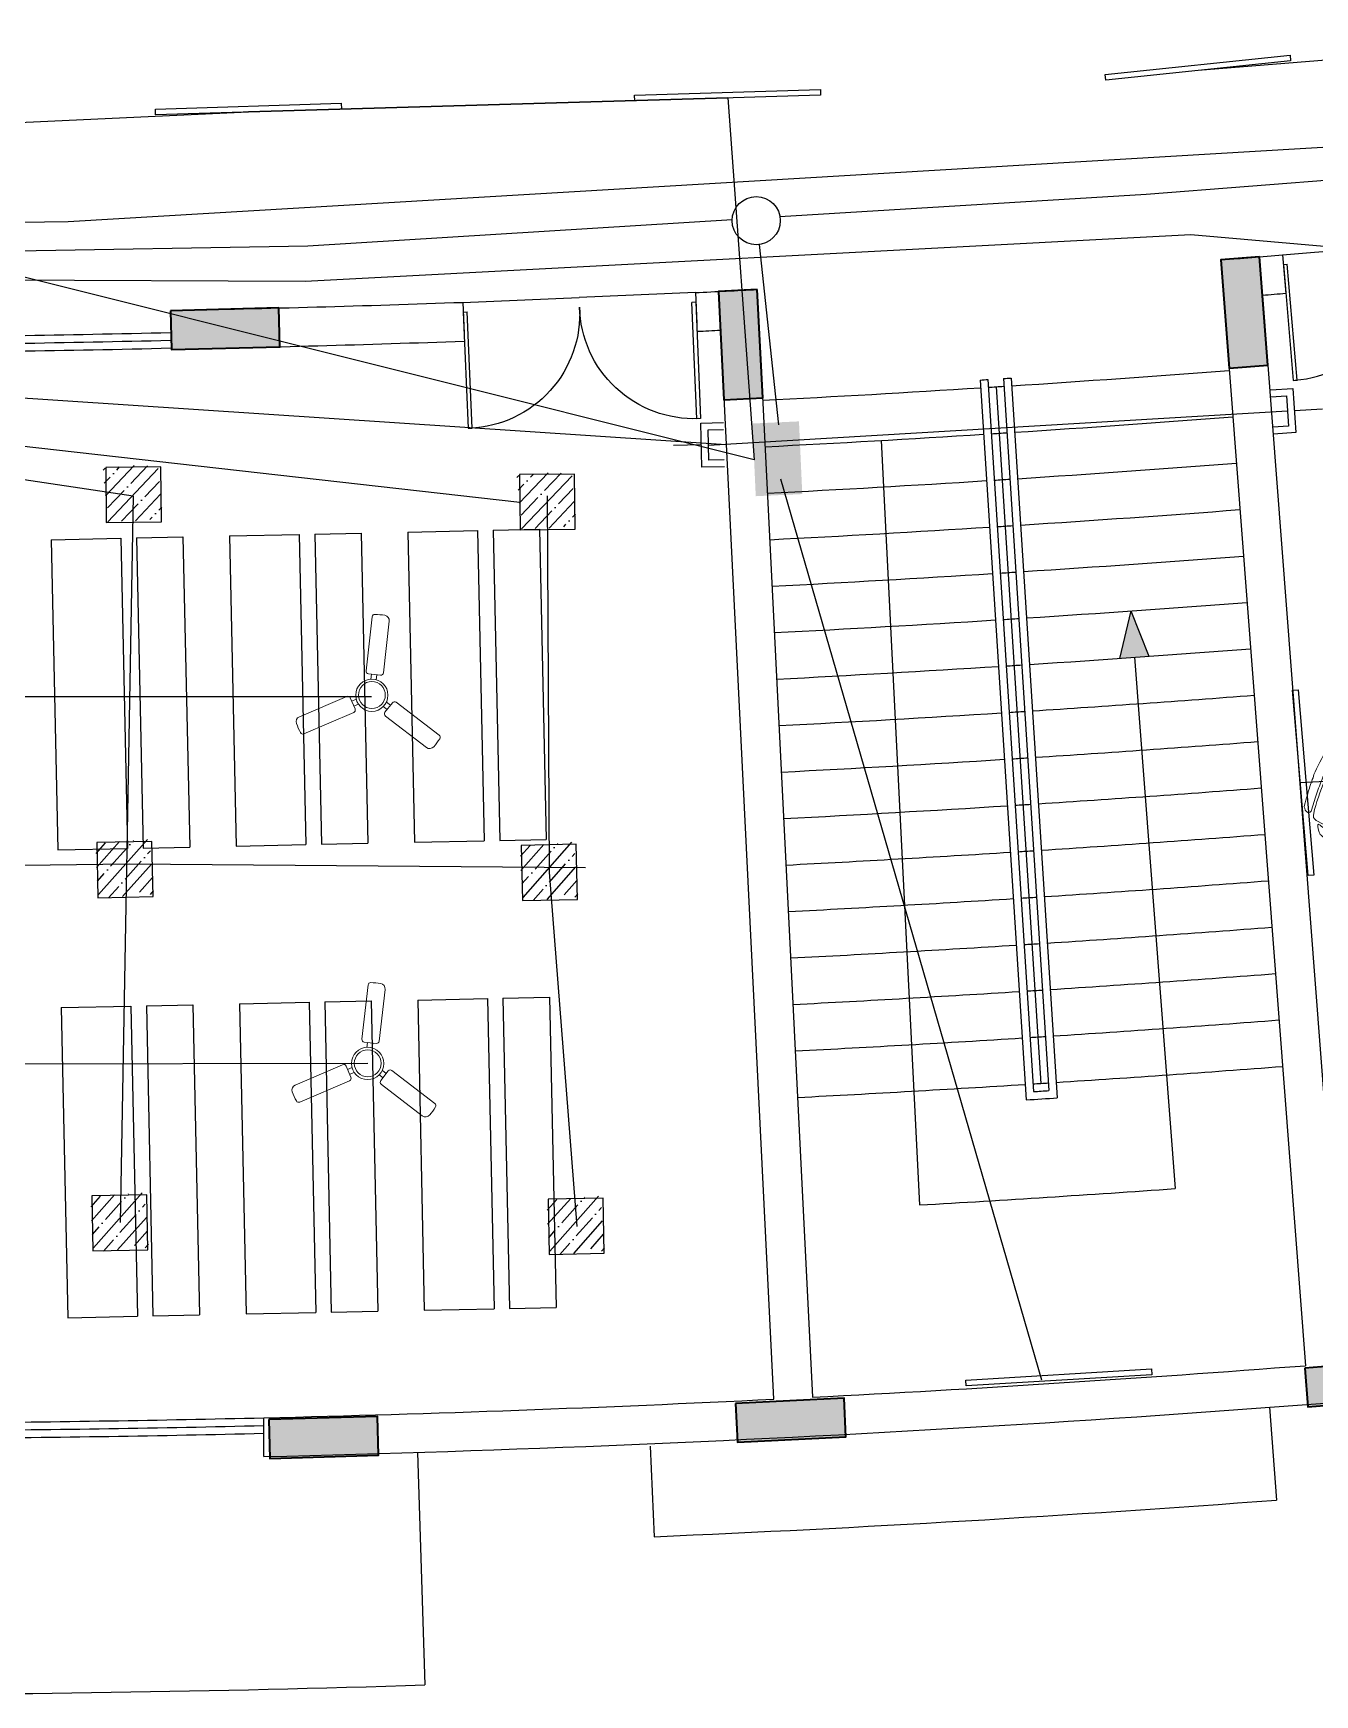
# Model space of a CAD drawing. Header units: inches. Extents: x -221585 to 401252, y -284294 to 332380.
# Drawn here: x 145244 to 146070, y 38414 to 39485 of the extents above; entities that cross this region are included whole.
import ezdxf

# ---------------------------------------------------------------- set-up
doc = ezdxf.new("R2010")
doc.units = ezdxf.units.IN
doc.header["$MEASUREMENT"] = 0
doc.layers.add('A_dimension_100', color=233, linetype='Continuous')
for name, color, linetype, lineweight in [('ceilingfan', 1, 'Continuous', 15), ('column fa 25', 3, 'Continuous', 35), ('FURN', 56, 'Continuous', 0)]:
    doc.layers.add(name, color=color, linetype=linetype, lineweight=lineweight)

# ---------------------------------------------------------------- blocks, each defined once
blk = doc.blocks.new('fgds')
at = {"color": 253, "ltscale": 8}
for p, q in [((-348.3634117695838, -122.8799275935853), (-346.3634117695838, -122.8799275935853)), ((-348.3634117695838, -122.8799275935853), (-348.3634117695838, -123.3299275935853)), ((-346.3634117695838, -122.8799275935852), (-346.3634117695838, -123.3299275935852)), ((-348.3634117695838, -123.3299275935853), (-346.3634117695838, -123.3299275935853)), ((-348.3634117695838, -123.4299275935853), (-346.3634117695838, -123.4299275935853)), ((-348.3634117695838, -123.4299275935853), (-348.3634117695836, -123.7299275935853)), ((-346.3634117695838, -123.4299275935853), (-346.3634117695836, -123.7299275935852)), ((-348.3634117695838, -123.7299275935853), (-346.3634117695838, -123.7299275935852))]:
    blk.add_line(p, q, dxfattribs=at)
blk = doc.blocks.new('rser')
at = {"color": 2}
for p in [(-0.9861936275117386, 6.929864617097208, 9945.751709231745), (-0.9861936275117386, 5.779864617097231, 9945.751709231745), (-0.9861936275117386, 4.629864617097254, 9945.751709231745), (-0.9861936275117386, 3.479864617097277, 9945.751709231745)]:
    blk.add_blockref('fgds', p, dxfattribs=at)
blk = doc.blocks.new('A$C16F118AB')
for points in [[(0.3699199023636197, 0.7683200215823547), (0.3699199023636197, 0.7683200215823547), (0.3739999023636642, 0.7703200215823359), (0.3739999023636642, 0.7744000215823519), (0.3719999023636546, 0.7784800215823398), (0.3638399023636225, 0.784560021582337), (0.3536799023636377, 0.7907200215823309), (0.3435199023636528, 0.79472002158235), (0.333359902363668, 0.7988000215823376), (0.3211199023636482, 0.800880021582344), (0.3068799023636757, 0.800880021582344), (0.28255990236363, 0.7968000215823566), (0.247999902363631, 0.7907200215823309), (0.2052799023636567, 0.7825600215823556), (0.1808799023636425, 0.7764800215823584), (0.1564799023636283, 0.7703200215823359), (0.1320799023636709, 0.7622400215823575), (0.1056799023636472, 0.7520800215823443), (0.08127990236363299, 0.7399200215823499), (0.0568799023636189, 0.7277600215823555), (0.0324799023636615, 0.7135200215823545), (0.0080799023636473, 0.6972800215823441), (-9.76363594e-08, 0.6911200215823499), (-9.76363594e-08, 0.6830400215823432), (0.0060799023636378, 0.6708000215823517), (0.0182399023636322, 0.6586400215823573), (0.0345599023636396, 0.6464000215823376), (0.0487199023636436, 0.6403200215823404), (0.0629599023636729, 0.6362400215823527), (0.0751999023636358, 0.6383200215823308), (0.0955199023636624, 0.6484800215823441), (0.1158399023636321, 0.6586400215823573), (0.1361599023636586, 0.6688000215823422), (0.1564799023636283, 0.6789600215823555), (0.1788799023636329, 0.6891200215823404), (0.1991999023636595, 0.6992800215823536), (0.2215199023636387, 0.7094400215823387), (0.2439199023636434, 0.7196000215823517), (0.2865599023636491, 0.7379200215823403), (0.3211199023636482, 0.7520800215823443), (0.3495999023636501, 0.7622400215823575), (0.3699199023636197, 0.7683200215823547)], [(0.565039902363651, 0.5468000215823566), (0.565039902363651, 0.5468000215823566), (0.5588799023636284, 0.5590400215823479), (0.5527999023636312, 0.5732800215823488), (0.5446399023636559, 0.5854400215823432), (0.5385599023636587, 0.5976800215823346), (0.5304799023636521, 0.6118400215823387), (0.5243199023636294, 0.6240800215823584), (0.5162399023636226, 0.6362400215823527), (0.5100799023636569, 0.6484800215823441), (0.5039999023636597, 0.6606400215823385), (0.4959199023636529, 0.6748800215823394), (0.4877599023636209, 0.6871200215823592), (0.4816799023636237, 0.6992800215823536), (0.4735199023636484, 0.711520021582345), (0.4653599023636731, 0.7236800215823394), (0.4572799023636664, 0.7358400215823337), (0.4491199023636341, 0.7480000215823566), (0.4389599023636495, 0.7581600215823415), (0.4287999023636644, 0.7642400215823387), (0.4166399023636699, 0.7683200215823547), (0.402399902363641, 0.7663200215823452), (0.3536799023636377, 0.7480000215823566), (0.3028799023636566, 0.7277600215823555), (0.2560799023636378, 0.7074400215823573), (0.2072799023636662, 0.6850400215823527), (0.1585599023636632, 0.6606400215823385), (0.1117599023636444, 0.6383200215823308), (0.065039902363651, 0.6139200215823452), (0.0203199023636671, 0.58752002158235), (0.012159902363635, 0.579360021582346), (0.0060799023636378, 0.5692000215823328), (0.0060799023636378, 0.5549600215823604), (0.0101599023636254, 0.5387200215823498), (0.0141599023636445, 0.5264800215823584), (0.0203199023636671, 0.5122400215823575), (0.0243199023636294, 0.4980000215823567), (0.030479902363652, 0.4838400215823527), (0.0365599023636492, 0.4716000215823329), (0.0426399023636464, 0.4573600215823605), (0.0487199023636436, 0.443120021582331), (0.0548799023636661, 0.4289600215823556), (0.0629599023636729, 0.4147200215823549), (0.0690399023636701, 0.4004800215823538), (0.0771999023636454, 0.3842400215823431), (0.0853599023636207, 0.3700000215823422), (0.0934399023636274, 0.3536800215823348), (0.09959990236365, 0.3394400215823339), (0.1076799023636568, 0.3232000215823518), (0.1158399023636321, 0.3089600215823509), (0.134159902363649, 0.2764800215823584), (0.1503999023636311, 0.246000021582347), (0.16663990236367, 0.2154400215823387), (0.182879902363652, 0.1870400215823338), (0.1991999023636595, 0.1605600215823415), (0.2154399023636415, 0.1361600215823557), (0.2316799023636236, 0.1138400215823481), (0.2459199023636529, 0.0914400215823435), (0.2560799023636378, 0.0812800215823586), (0.2683199023636575, 0.075200021582333), (0.2804799023636519, 0.0732000215823518), (0.2906399023636368, 0.075200021582333), (0.3394399023636652, 0.0996000215823472), (0.3861599023636586, 0.1240000215823329), (0.4328799023636523, 0.1504000215823567), (0.4795999023636456, 0.1768800215823489), (0.5243199023636294, 0.2032800215823443), (0.5670399023636608, 0.2317600215823461), (0.6097599023636349, 0.2622400215823575), (0.6523999023636406, 0.2907200215823309), (0.6625599023636255, 0.3008800215823442), (0.66663990236367, 0.3110400215823574), (0.66663990236367, 0.3232000215823518), (0.6625599023636255, 0.3374400215823528), (0.6544799023636756, 0.3618400215823385), (0.6443199023636339, 0.3862400215823527), (0.6340799023636237, 0.4106400215823385), (0.6219199023636293, 0.4370400215823338), (0.6097599023636349, 0.4635200215823545), (0.5955199023636624, 0.4919200215823595), (0.5812799023636332, 0.5184000215823517), (0.565039902363651, 0.5468000215823566)], [(0.6340799023636237, 0.5854400215823432), (0.6340799023636237, 0.5854400215823432), (0.6239199023636389, 0.6016800215823537), (0.613759902363654, 0.6200000215823424), (0.6015999023636596, 0.6403200215823404), (0.5873599023636304, 0.6606400215823385), (0.573119902363658, 0.6830400215823432), (0.5568799023636757, 0.7074400215823573), (0.5406399023636368, 0.7318400215823431), (0.5243199023636294, 0.7581600215823415), (0.5162399023636226, 0.7663200215823452), (0.5080799023636473, 0.7703200215823359), (0.4959199023636529, 0.7744000215823519), (0.4836799023636332, 0.7744000215823519), (0.4735199023636484, 0.7724000215823426), (0.4674399023636512, 0.7663200215823452), (0.4653599023636731, 0.7601600215823509), (0.4694399023636607, 0.7520800215823443), (0.4755199023636579, 0.7399200215823499), (0.4836799023636332, 0.7277600215823555), (0.4897599023636304, 0.7155200215823359), (0.4979199023636627, 0.7033600215823415), (0.5060799023636378, 0.6911200215823499), (0.512159902363635, 0.6789600215823555), (0.5203199023636671, 0.6668000215823326), (0.5263999023636643, 0.6545600215823413), (0.5344799023636712, 0.6424000215823469), (0.5406399023636368, 0.6301600215823556), (0.5487199023636437, 0.6180000215823327), (0.5547999023636409, 0.6057600215823415), (0.5629599023636729, 0.5936000215823471), (0.5690399023636701, 0.5813600215823556), (0.5751999023636359, 0.5692000215823328), (0.5812799023636332, 0.5569600215823414), (0.5873599023636304, 0.5448000215823471), (0.5955199023636624, 0.5325600215823556), (0.6015999023636596, 0.5204000215823328), (0.6076799023636568, 0.5082400215823384), (0.613759902363654, 0.4960000215823471), (0.6199199023636198, 0.4838400215823527), (0.6259999023636738, 0.4696000215823517), (0.632079902363671, 0.4573600215823605), (0.6381599023636682, 0.4452000215823376), (0.6422399023636558, 0.4329600215823464), (0.648319902363653, 0.4187200215823454), (0.6544799023636756, 0.406560021582351), (0.6605599023636728, 0.3923200215823499), (0.66663990236367, 0.3801600215823555), (0.6727199023636672, 0.3659200215823546), (0.6787999023636644, 0.3536800215823348), (0.6849599023636302, 0.3476000215823376), (0.6910399023636274, 0.3456000215823565), (0.6991999023636595, 0.3476000215823376), (0.7072799023636664, 0.3536800215823348), (0.7154399023636416, 0.3638400215823481), (0.7174399023636511, 0.3760800215823394), (0.7195199023636292, 0.3862400215823527), (0.7174399023636511, 0.3964000215823375), (0.7113599023636539, 0.4106400215823385), (0.7052799023636567, 0.4268800215823493), (0.6991999023636595, 0.44112002158235), (0.6930399023636369, 0.4532800215823444), (0.6869599023636397, 0.4675200215823452), (0.6828799023636521, 0.4797600215823369), (0.676799902363655, 0.4919200215823595), (0.6727199023636672, 0.5020800215823443), (0.6686399023636227, 0.5122400215823575), (0.6625599023636255, 0.5244800215823489), (0.6584799023636378, 0.5346400215823337), (0.6523999023636406, 0.5448000215823471), (0.648319902363653, 0.5549600215823604), (0.6422399023636558, 0.5651200215823451), (0.6381599023636682, 0.5752800215823299), (0.6340799023636237, 0.5854400215823432)], [(0.6381599023636682, 0.2622400215823575), (0.6300799023636614, 0.2561600215823319), (0.6219199023636293, 0.2480000215823566), (0.6117599023636445, 0.2398400215823528), (0.597519902363672, 0.2296800215823396), (0.5832799023636426, 0.2195200215823547), (0.5670399023636608, 0.2093600215823415), (0.5487199023636437, 0.197200021582347), (0.5283999023636738, 0.1849600215823557), (0.5080799023636473, 0.1728000215823329), (0.4877599023636209, 0.158560021582332), (0.4653599023636731, 0.1464000215823376), (0.4450399023636466, 0.1341600215823462), (0.4247199023636199, 0.1240000215823329), (0.4043999023636502, 0.1118400215823385), (0.3861599023636586, 0.1016800215823537), (0.3658399023636321, 0.0914400215823435), (0.3556799023636472, 0.0812800215823586), (0.3495999023636501, 0.0691200215823358), (0.3455199023636624, 0.0528800215823537), (0.3455199023636624, 0.0325600215823556), (0.3495999023636501, 0.0162400215823482), (0.3556799023636472, 0.0040800215823538), (0.3658399023636321, 2.15823377e-08), (0.3759999023636737, 0.0020000215823472), (0.402399902363641, 0.0142400215823386), (0.4267999023636551, 0.026400021582333), (0.4511999023636692, 0.0406400215823339), (0.4755199023636579, 0.0548800215823349), (0.4979199023636627, 0.0691200215823358), (0.5182399023636322, 0.0833600215823367), (0.5385599023636587, 0.0996000215823472), (0.5568799023636757, 0.1158400215823576), (0.573119902363658, 0.1321600215823366), (0.5893599023636398, 0.1484000215823471), (0.6015999023636596, 0.1605600215823415), (0.613759902363654, 0.1728000215823329), (0.6239199023636389, 0.1829600215823461), (0.6300799023636614, 0.1911200215823498), (0.6361599023636586, 0.197200021582347), (0.6381599023636682, 0.2032800215823443), (0.6422399023636558, 0.2134400215823575), (0.6443199023636339, 0.2256800215823489), (0.6463199023636435, 0.2378400215823433), (0.6463199023636435, 0.2480000215823566), (0.6463199023636435, 0.2561600215823319), (0.6443199023636339, 0.2622400215823575), (0.6402399023636463, 0.2642400215823386), (0.6381599023636682, 0.2622400215823575)]]:
    blk.add_lwpolyline(points)
blk = doc.blocks.new('vgfsdr')
at = {"layer": 'FURN'}
for p, q in [((-347.0939962961866, -114.2794805552713, 9945.751709231745), (-348.7213800610723, -114.4691556506014, 9945.751709231745)), ((-346.9973280489116, -114.9326658138863, 9945.751709231745), (-347.0713810454899, -114.2973022509262, 9945.751709231745)), ((-348.7381691366418, -114.4833547682329, 9945.751709231745), (-348.7392904803022, -114.4917007006791, 9945.751709231745)), ((-348.7392904803022, -114.4917007006791, 9945.751709231745), (-348.665237483723, -115.1270642636419, 9945.751709231745)), ((-348.7348204420734, -114.4768433133503, 9945.751709231745), (-348.7381691366418, -114.4833547682329, 9945.751709231745)), ((-348.7292536580758, -114.4720868739337, 9945.751709231745), (-348.7348204420734, -114.4768433133503, 9945.751709231745)), ((-348.7213800610723, -114.4691556506014, 9945.751709231745), (-348.7292536580758, -114.4720868739337, 9945.751709231745)), ((-346.9984493925717, -114.9410117463333, 9945.751709231745), (-346.9973280489115, -114.9326658138872, 9945.751709231745)), ((-347.0152384681413, -114.9552108639639, 9945.751709231745), (-348.6426222330267, -115.1448859592948, 9945.751709231745)), ((-347.0152384681411, -114.9552108639646, 9945.751709231745), (-347.007364871138, -114.9522796406325, 9945.751709231745)), ((-347.007364871138, -114.9522796406325, 9945.751709231745), (-347.0017980871403, -114.947523201215, 9945.751709231745)), ((-347.0017980871403, -114.947523201215, 9945.751709231745), (-346.9984493925717, -114.9410117463333, 9945.751709231745)), ((-348.6622267982927, -115.1349285991664, 9945.751709231745), (-348.665237483723, -115.1270642636419, 9945.751709231745)), ((-348.6574703588761, -115.1404953831631, 9945.751709231745), (-348.6622267982927, -115.1349285991664, 9945.751709231745)), ((-348.6509589039936, -115.1438440777323, 9945.751709231745), (-348.6574703588761, -115.1404953831631, 9945.751709231745)), ((-348.6426222330267, -115.1448859592948, 9945.751709231745), (-348.6509589039936, -115.1438440777323, 9945.751709231745))]:
    blk.add_line(p, q, dxfattribs=at)
blk = doc.blocks.new('556w45')
at = {"color": 2}
blk.add_blockref('vgfsdr', (-0.0166546523024636, 0.1428944096225848), dxfattribs=at)
at = {"color": 2, "rotation": 6.647952394738431}
for p in [(-13.29349056372381, 40.22950574876845), (-16.27331923477806, 39.88220027636254)]:
    blk.add_blockref('rser', p, dxfattribs=at)
at = {"layer": 'FURN', "rotation": 96.64795239473506}
blk.add_blockref('A$C16F118AB', (-347.407994025416, -114.2668158109273, 9945.751709231745), dxfattribs=at)
blk = doc.blocks.new('RYTRTRTRTRT')
at = {"color": 1}
for p, q in [((42.51784281896418, 61.1534602869689), (42.51784281896418, 61.75346028696891)), ((42.51784281896418, 61.75346028696891), (42.53784281896421, 61.75346028696891)), ((42.53784281896421, 61.75346028696891), (42.53784281896421, 61.1534602869689)), ((43.71784281896418, 61.75346028696891), (43.6978428189642, 61.75346028696891)), ((43.6978428189642, 61.75346028696891), (43.6978428189642, 61.1534602869689)), ((43.71784281896418, 61.1534602869689), (43.71784281896418, 61.75346028696891)), ((42.51784281896418, 61.1534602869689), (42.53784281896421, 61.1534602869689)), ((42.51784281896418, 61.10346028696891), (43.11784281896421, 61.10346028696891)), ((43.71784281896418, 61.10346028696891), (43.11784281896421, 61.10346028696891)), ((43.71784281896418, 61.1534602869689), (43.6978428189642, 61.1534602869689))]:
    blk.add_line(p, q, dxfattribs=at)
for centre, start, end in [((42.5278428189642, 61.16337695363558), 359.037068388323, 90.00000000000027), ((43.70784281896417, 61.16337695363558), 90, 180.9629316116769)]:
    blk.add_arc(centre, 0.5900833333333324, start, end, dxfattribs=at)
blk = doc.blocks.new('FEGREGRE')
at = {"color": 20, "ltscale": 10}
for p, q in [((354919.4813818896, 113739.9048024101, 0.4210862541116189), (354923.9414648952, 113680.0708015445, 0.4210862541116189)), ((354520.2337471524, 113714.9239494946, 0.4210862541116189), (354522.7056588932, 113656.4761790255, 0.4210862541116189)), ((354370.2374307559, 113710.8425910828, 0.8421725082232377), (354374.9363631861, 113560.9162090311, 0.8421725082232377))]:
    blk.add_line(p, q, dxfattribs=at)
for centre, radius, start, end in [((353970.3385509103, 126473.0788032789, 0.4210862541116189), 12828.5, 272.4677936930095, 274.2629976780939), ((353970.3776910584, 126424.560789124, 0.8421725082232377), 12870, 268.1974043212028, 271.801345388932)]:
    blk.add_arc(centre, radius, start, end, dxfattribs=at)
blk = doc.blocks.new('dd')
at = {"layer": 'column fa 25', "ltscale": 10}
h = blk.add_hatch(color=3, dxfattribs=at)
h.set_gradient(color1=(141, 141, 141), color2=(145, 145, 145), one_color=1, tint=0.5699999928474426, name='CYLINDER')
h.paths.add_polyline_path([(177327.7670854307, 119885.9636786617), (177352.7670854306, 119885.9636786617), (177352.7670854306, 119955.9636786617), (177327.7670854306, 119955.9636786617)])
at = {"layer": 'column fa 25', "color": 1, "ltscale": 10}
blk.add_lwpolyline([(177327.7670854307, 119885.9636786617), (177352.7670854307, 119885.9636786617), (177352.7670854307, 119955.9636786617), (177327.7670854307, 119955.9636786617)], close=True, dxfattribs=at)
blk = doc.blocks.new('Fan')
at = {"color": 6}
for p, q in [((-5.849026260251963, 15.66400337368628), (-5.849026260251963, 48.44635520340265)), ((5.200973739748036, 50.06313663481605), (5.200973739748036, 15.66400337368628)), ((3.500973739748037, 13.96400337368628), (-4.149026260251963, 13.96400337368628)), ((-1.87770297377526, 13.96400337368628), (-1.87770297377526, 10.81553400156918)), ((1.52229702622474, 13.96400337368628), (1.522297026224788, 10.82186680995101)), ((-45.2404408547329, -19.50379770972495), (-15.92297506288175, -1.901457628729635)), ((-13.59042098638705, -2.48385910557203), (-9.652577637169477, -9.042509100580359)), ((-12.57189563519764, -4.180257539202413), (-9.8780166864319, -2.562840340530685)), ((-10.82174303554538, -7.095213092539459), (-8.122434717673471, -5.47453607591113)), ((10.34429993121928, -7.337524472641705), (7.615734996249515, -5.779334631571107)), ((12.03036460478713, -4.385036383496096), (9.296300392959104, -2.823706094044032)), ((9.363071429136001, -9.05576548115557), (13.15671694466373, -2.412667280578107)), ((15.47599332602043, -1.77945557278925), (43.81474874170765, -17.96274673488785)), ((-10.23497911401192, -11.37506317707501), (-38.20033286315331, -28.16558902513616)), ((39.71391610298798, -28.34576269635517), (9.99628313692481, -11.37504186251227))]:
    blk.add_line(p, q, dxfattribs=at)
for centre, radius in [((-0.1589703073786836, 0.761382718568619), 10.2), ((-0.1807006427861353, 0.8705245543218709), 8.5)]:
    blk.add_circle(centre, radius, dxfattribs=at)
for centre, radius, start, end in [((-2.449026260251963, 48.44635520340265), 3.4, 92.73501415570652, 180), ((-0.17770297377526, 0.9005763105471019), 51, 85.72071533121701, 92.73501415570644), ((3.500973739748037, 50.06313663481605), 1.7, 0, 85.72071533121682), ((-4.149026260251963, 15.66400337368628), 1.7, 180, 270), ((3.500973739748037, 15.66400337368628), 1.7, 270, 0), ((-15.04789876305563, -3.358935405398158), 1.7, 30.98079720153926, 120.9807972015393), ((-11.11005541383805, -9.917585400406487), 1.7, 300.9807972015392, 30.98079720153926), ((10.83931547370878, -9.898797817939494), 1.7, 150.2707944250351, 240.2707944250351), ((14.63296098923651, -3.255699617362031), 1.7, 60.27079442503516, 150.2707944250351), ((-44.36536455490677, -20.96127548639348), 1.7, 120.9807972015392, 206.323910404058), ((42.12868406813975, -20.91523482403341), 3.4, 332.7215459220112, 60.27079442503499), ((-0.17770297377526, 0.9005763105471019), 51, 206.323910404057, 213.3255285482934), ((-39.95048546280557, -25.25063347179912), 3.4, 213.3255285482932, 300.9807972015392), ((40.55694843977195, -26.86951865178239), 1.7, 240.270794425035, 325.7165135963652), ((-0.17770297377526, 0.9005763105471019), 51, 325.7165135963653, 332.7215459220115)]:
    blk.add_arc(centre, radius, start, end, dxfattribs=at)

msp = doc.modelspace()

# ---------------------------------------------------------------- hatches: boundary and pattern name
at = {"ltscale": 10}
h = msp.add_hatch(dxfattribs=at)
h.set_pattern_fill('ANSI35', color=1, scale=50, angle=1.503721504913586)
h.set_pattern_definition([(46.5037215049136, (-6183.499480054084, -146969.1391396067), (-9.06773849802834, 8.603843241910837), []), (46.5037215049136, (-6174.66368919894, -146968.907191979), (-9.06773849802834, 8.603843241910837), [15.625, -3.125, 0, -3.125])])
h.paths.add_polyline_path([(145292.2559323652, 39168.87325111816), (145289.1157553628, 39204.23409511816), (145324.4765993627, 39207.37427212059), (145327.6167763652, 39172.01342812059)])
h = msp.add_hatch(dxfattribs=at)
h.set_pattern_fill('ANSI35', color=1, scale=50, angle=1.503721504913586)
h.set_pattern_definition([(46.5037215049136, (-5916.686425753618, -146973.8004333762), (-9.06773849802834, 8.603843241910837), []), (46.5037215049136, (-5907.850634898474, -146973.5684857486), (-9.06773849802834, 8.603843241910837), [15.625, -3.125, 0, -3.125])])
h.paths.add_polyline_path([(145559.0689866656, 39164.2119573486), (145555.9288096632, 39199.5728013486), (145591.2896536632, 39202.71297835103), (145594.4298306657, 39167.35213435103)])
at = {"ltscale": 8}
h = msp.add_hatch(color=2, dxfattribs=at)
h.dxf.hatch_style = 1
h.paths.add_polyline_path([(145951.9882271065, 39112.32952607912), (145963.5163691124, 39083.07017794042, -0.0003846060738418), (145944.6711188324, 39081.7441139009)])
at = {"ltscale": 10}
h = msp.add_hatch(dxfattribs=at)
h.set_pattern_fill('ANSI35', color=1, scale=49.99999999999999, angle=3.370162780769567)
h.set_pattern_definition([(48.37016278076957, (-62.13480062666895, -152042.9485993079), (-9.343153055242928, 8.303944302938497), []), (48.37016278076957, (-53.31125196238645, -152042.4289949327), (-9.343153055242928, 8.303944302938497), [15.62499999999997, -3.124999999999993, 0, -3.124999999999993])])
h.paths.add_polyline_path([(145286.4729949562, 38926.95712833056), (145283.7579066767, 38962.35314923168), (145319.1539275779, 38965.06823751116), (145321.8690158573, 38929.67221660998)])
h = msp.add_hatch(dxfattribs=at)
h.set_pattern_fill('ANSI35', color=1, scale=49.99999999999999, angle=3.462264056628588)
h.set_pattern_definition([(48.46226405662859, (518.7270233697218, -152278.2076930644), (-9.356489323898908, 8.288914737875263), []), (48.46226405662859, (527.5497253858011, -152277.6739057724), (-9.356489323898908, 8.288914737875263), [15.62499999999997, -3.124999999999993, 0, -3.124999999999993])])
h.paths.add_polyline_path([(145560.1686720287, 38925.09480512971), (145557.3966892219, 38960.4864158774), (145592.7882999696, 38963.25839868427), (145595.5602827765, 38927.86678793652)])
h = msp.add_hatch(dxfattribs=at)
h.set_pattern_fill('ANSI35', color=1, scale=49.99999999999999, angle=3.370162780769567)
h.set_pattern_definition([(48.37016278076957, (-65.42922606465254, -152270.7297850009), (-9.343153055242928, 8.303944302938497), []), (48.37016278076957, (-56.60567740037004, -152270.2101806258), (-9.343153055242928, 8.303944302938497), [15.62499999999997, -3.124999999999992, 0, -3.124999999999992])])
h.paths.add_polyline_path([(145283.1785695182, 38699.17594263753), (145280.4634812388, 38734.57196353866), (145315.8595021399, 38737.28705181813), (145318.5745904194, 38701.89103091695)])
h = msp.add_hatch(dxfattribs=at)
h.set_pattern_fill('ANSI35', color=1, scale=49.99999999999999, angle=3.370162780769567)
h.set_pattern_definition([(48.37016278076957, (228.7678070422498, -152272.904724378), (-9.343153055242928, 8.303944302938497), []), (48.37016278076957, (237.5913557065323, -152272.3851200028), (-9.343153055242928, 8.303944302938497), [15.62499999999997, -3.124999999999992, 0, -3.124999999999992])])
h.paths.add_polyline_path([(145577.3756026251, 38697.00100326046), (145574.6605143457, 38732.39702416158), (145610.0565352468, 38735.11211244106), (145612.7716235263, 38699.71609153988)])

# ---------------------------------------------------------------- linework, layer by layer
at = {"color": 6}
for p, q in [((146287.2326574778, 39484.75715946003, 6.45114529768305e-05), (145995.2909440003, 39460.64701830525, 0.4211507655645955)), ((145691.944069023, 39443.02078565115, 0.4211507655645955), (145382.944069023, 39434.02078565115, 0.4211507655645955)), ((145382.9440690232, 39434.02078565116, 0.4211507655645955), (145691.944069023, 39443.02078565115, 0.4211507655645955)), ((145095.7028350643, 39420.92632072492, 0.4211507655645955), (145382.9440690232, 39434.02078565116, 0.4211507655645955)), ((145725.9493620893, 39197.47310269691), (145894.3623092714, 38616.71269477441)), ((145308.6417149059, 39186.55788904498), (145300.2678163573, 38718.12269911123)), ((145575.5753682316, 39186.6239430909), (145576.8794067558, 38943.8624008859)), ((144890.8357580709, 39057.22178455388), (145462.2254538392, 39057.236569615)), ((146158.5034781288, 39007.04547819781), (146061.1407978365, 39001.42392123943)), ((145025.8960711549, 38945.21790501528), (145305.9155994419, 38949.38792565052)), ((145305.9155994419, 38949.38792565052), (145600.2113169248, 38946.81468977645)), ((145576.8794067558, 38943.8624008859), (145594.5635338402, 38715.54946323717)), ((144888.168614754, 38819.81559898091), (145459.8418776288, 38820.69205718371))]:
    msp.add_line(p, q, dxfattribs=at)
at = {"color": 5}
for p, q in [((145935.2832749287, 39458.09339515854, 0.4211507655645955), (146054.5375182594, 39470.51032288059, 0.4211507655645955)), ((146054.9180656656, 39466.85548216629, 0.4211507655645955), (145935.663822335, 39454.43855444421, 0.4211507655645955)), ((146054.5375182594, 39470.51032288059, 0.4211507655645955), (146054.9180656656, 39466.85548216629, 0.4211507655645955)), ((145935.663822335, 39454.43855444421, 0.4211507655645955), (145935.2832749287, 39458.09339515854, 0.4211507655645955)), ((145631.9087710239, 39444.81085066117, 0.4211507655645955), (145751.7485644482, 39448.57629332637, 0.4211507655645955)), ((145632.0241723109, 39441.13806431852, 0.4211507655645955), (145631.9087710239, 39444.81085066117, 0.4211507655645955)), ((145751.8639657351, 39444.90350698378, 0.4211507655645955), (145632.0241723109, 39441.13806431852, 0.4211507655645955)), ((145751.7485644482, 39448.57629332637, 0.4211507655645955), (145751.8639657351, 39444.90350698378, 0.4211507655645955)), ((145322.9087710239, 39435.81085066117, 0.4211507655645955), (145442.7485644482, 39439.57629332637, 0.4211507655645955)), ((145323.0241723109, 39432.13806431852, 0.4211507655645955), (145322.9087710239, 39435.81085066117, 0.4211507655645955)), ((145442.8639657351, 39435.90350698378, 0.4211507655645955), (145323.0241723109, 39432.13806431852, 0.4211507655645955)), ((145442.7485644482, 39439.57629332637, 0.4211507655645955), (145442.8639657351, 39435.90350698378, 0.4211507655645955)), ((146056.0240991498, 39061.15463407763), (146059.6852894787, 39061.46826180544)), ((146066.2574965231, 38941.69320840123), (146056.0240991498, 39061.15463407763)), ((146059.6852894787, 39061.46826180544), (146069.9186868521, 38942.00683612908)), ((146069.9186868521, 38942.00683612908), (146066.2574965231, 38941.69320840123)), ((145845.456634355, 38616.38960861997), (145965.1376619285, 38623.61500033217)), ((145845.6780743229, 38612.72168804879), (145845.456634355, 38616.38960861997)), ((145965.3591018963, 38619.94707976105), (145845.6780743229, 38612.72168804879)), ((145965.1376619285, 38623.61500033217), (145965.3591018963, 38619.94707976105))]:
    msp.add_line(p, q, dxfattribs=at)
at = {"color": 1}
for p, q in [((145691.944069023, 39443.02078565115, 0.4211507655645955), (145708.9633793506, 39209.72020118101)), ((145708.9633793506, 39209.72020118101), (144841.9160739853, 39426.52884646783, 0.4211507655645955)), ((144621.2178078968, 39288.27067968682), (145557.9179607395, 39182.4444139071)), ((144627.3370084632, 39287.57934623979), (145308.6417149059, 39186.55788904498))]:
    msp.add_line(p, q, dxfattribs=at)
at = {"color": 144}
for p, q in [((146135.6591295936, 39414.63413501339), (145266.6188515688, 39363.13805700591)), ((146367.6603101277, 39412.07154244432), (145961.7851682059, 39380.8901395975)), ((145961.7851682059, 39380.8901395975), (145725.6636165532, 39366.31689482722)), ((145266.6188515688, 39363.13805700591), (144889.281156536, 39358.13935136396)), ((145694.8344562555, 39364.41414221554), (145421.1872331366, 39347.52484119535)), ((145421.1872331366, 39347.52484119535), (144844.1306361562, 39337.3693175106)), ((145724.8666789652, 39232.28418293866), (145712.3485024885, 39348.55709697865)), ((145690.9627262973, 39219.45605460443), (144618.6593620865, 39290.4631378571)), ((145679.5315074124, 39219.25180264694), (146052.8502337516, 39241.21796748781))]:
    msp.add_line(p, q, dxfattribs=at)
at = {"color": 3}
for p, q in [((145419.4257624018, 39324.99970852412), (145990.5015988927, 39354.9934774478)), ((145990.5015988927, 39354.9934774478), (146249.7707743128, 39332.44506285348)), ((144594.8284943379, 39327.95625691183), (145419.4257624018, 39324.99970852412))]:
    msp.add_line(p, q, dxfattribs=at)
at = {"color": 4, "ltscale": 10}
for p, q in [((146009.8871436325, 39338.67732626112), (146064.4401172934, 38625.76150159107)), ((146049.7588954591, 39341.8704544038), (146051.725548836, 39316.87267341075)), ((146036.7204491785, 39315.67421569669), (146089.3660480983, 38627.68461234035)), ((145332.6173003457, 39305.8310455461), (145333.1133056527, 39281.02373659302)), ((145392.9188964003, 38567.1578739509), (145392.9188997252, 38592.16637596721))]:
    msp.add_line(p, q, dxfattribs=at)
at = {"color": 1, "ltscale": 10}
for p, q in [((145671.08565593, 39317.5390748241), (145672.0474921931, 39297.57885542061)), ((145521.2136886679, 39311.27013481641), (145521.9271314235, 39291.28286388121))]:
    msp.add_line(p, q, dxfattribs=at)
at = {"color": 4, "ltscale": 8}
for p, q in [((145711.0352117002, 39319.5473752179), (145746.6366523507, 38605.43332825176)), ((145687.3118559483, 39293.31696730605), (145721.3762683168, 38604.15839751865))]:
    msp.add_line(p, q, dxfattribs=at)
at = {"color": 2, "ltscale": 10}
for p, q in [((145854.7601680018, 39261.18160501739), (145884.4633894197, 38797.13111120398)), ((145859.750154516, 39261.49790263837), (145889.1339792093, 38802.43731229901)), ((145869.7297314437, 39262.13668612711), (145899.1135561482, 38803.07609561388)), ((145874.719321857, 39262.45917199488), (145904.4225432975, 38798.40867783022)), ((145865.0593983693, 39256.82647439279), (145893.8044419043, 38807.7454989861))]:
    msp.add_line(p, q, dxfattribs=at)
at = {"color": 2, "ltscale": 8}
for p, q in [((145790.9783889778, 39222.26266452542), (145815.5515440289, 38729.36027407058)), ((145951.9882271065, 39112.32952607912), (145944.6711188324, 39081.7441139009)), ((145951.9882271065, 39112.32952607912), (145963.5163691124, 39083.07017794042)), ((145954.2772059652, 39082.41641483322), (145980.4859994013, 38739.91148050851))]:
    msp.add_line(p, q, dxfattribs=at)
at = {"color": 1, "ltscale": 10}
for points in [[(145326.4294809268, 39205.20230783406), (145290.9311812737, 39204.85485750323), (145291.2786316045, 39169.35655785009), (145326.7769312577, 39169.70400818087)], [(145593.2425352273, 39200.5410140645), (145557.7442355741, 39200.19356373367), (145558.0916859049, 39164.69526408053), (145593.5899855582, 39165.04271441131)]]:
    msp.add_lwpolyline(points, close=True, dxfattribs=at)
for points, elevation in [([(145320.6697838198, 38963.67349785603), (145285.1769316545, 38962.96114599972), (145285.8892835107, 38927.4682938344), (145321.3821356761, 38928.18064569066)], -4.710016623803974e-10), ([(145594.306396255, 38961.86609752428), (145558.8147350298, 38961.09669289975), (145559.5841396543, 38925.6050316746), (145595.0758008795, 38926.37443629908)], -4.710016623803974e-10), ([(145317.3753583818, 38735.892312163), (145281.8825062165, 38735.1799603067), (145282.5948580727, 38699.68710814137), (145318.0877102381, 38700.39945999763)], 1.878403290209306e-10), ([(145611.5723914887, 38733.71737278593), (145576.0795393234, 38733.00502092962), (145576.7918911796, 38697.5121687643), (145612.2847433451, 38698.22452062056)], 1.878403290209306e-10)]:
    msp.add_lwpolyline(points, close=True, dxfattribs=dict(at, elevation=elevation))
at = {"color": 144}
msp.add_circle((145710.3372470452, 39363.9362943692), 15.51015347555765, dxfattribs=at)
at = {"color": 4, "ltscale": 10}
for centre, radius, start, end in [((145092.1313793858, 51332.11455697991), 12028.5, 274.3758311336132, 274.5663620767796), ((145092.1313793858, 51332.11455697991), 12028.5, 272.758815485086, 272.9493488563693), ((146548.0159113628, 33008.61421896116), 6327.750694525798, 94.49719524423188, 94.63467119912416), ((145092.1313793858, 51332.11455697991), 12028.5, 271.1455735433557, 272.0442966589097), ((145092.1313765069, 51332.11461588729, 2.465950406786926e-09), 12053.5000589777, 272.758815485086, 272.8303147708864), ((145092.1313793858, 51332.11455697991), 12053.5, 271.1455732598169, 272.0442966589097), ((145092.1313793858, 51332.11455697991), 12768.5, 271.3498413746997, 275.6087741865233), ((145092.1313793858, 51332.11455697991), 12743.5, 272.9439672425069, 274.3758292856078), ((145091.9515982829, 51338.07556294167), 12749.46358836727, 271.352135014837, 272.831093093158)]:
    msp.add_arc(centre, radius, start, end, dxfattribs=at)
at = {"color": 5, "ltscale": 10}
for centre, radius, start, end in [((145042.2440698254, 51326.8427373732, 0.0001295247952522634), 12038.5, 270.4309209907382, 271.3820175993243), ((145042.2440698254, 51326.8427373732, 0.0001295247952522634), 12043.5, 270.4309209907382, 271.3820175993243), ((145128.4942171972, 47008.6074523328, 0.0001295247952522634), 7729.461417229436, 270.0323066197283, 271.5148816422938), ((145092.9188983989, 51282.12075922661), 12693.5, 270.4512058263057, 271.3537294347133), ((145092.9188983989, 51282.12075922661), 12698.5, 270.4512058263057, 271.3537294347133), ((145092.9188983989, 51282.12075922661), 12703.5, 270.4510282292119, 271.3531965179344)]:
    msp.add_arc(centre, radius, start, end, dxfattribs=at)
at = {"color": 2, "ltscale": 8}
for radius, start, end in [(12095, 273.6150819533059, 273.6387676875793), (12095, 273.6861391467747, 273.7098248814764), (12100, 273.7098052953502, 274.3758307790729), (12100, 272.948340829096, 273.6152185587864), (12100, 273.6387774639813, 273.6861293481208), (12130, 273.7096881195197, 274.3758307790729), (12130, 272.948340829096, 273.6152185587864), (12130, 273.6388359536671, 273.6860707266863), (12160, 273.709571515195, 274.3758307790729), (12160, 272.948340829096, 273.6153350238352), (12160, 273.638894154298, 273.6860123959945), (12190, 273.7094554923997, 274.3758306987939), (12190, 272.9481088559121, 273.6154509208152), (12190, 273.6389520608488, 273.6859543460351), (12220, 273.7093400311011, 274.375830618515), (12220, 272.9478780248805, 273.6155662430307), (12220, 273.6390096933806, 273.6858965834908), (12250, 273.7092251446366, 274.3758305382361), (12250, 272.9476483226396, 273.6156810038477), (12250, 273.639067038515, 273.6858391016657), (12280, 273.7091108129603, 274.3758304646483), (12280, 272.9474197425143, 273.6157952032791), (12280, 273.6391241096305, 273.685781907269), (12310, 273.7089970427814, 274.3758303843852), (12310, 272.9471922778083, 273.6159088413256), (12310, 273.639180893362, 273.6857249869095), (12340, 273.7088838207089, 274.3758303041063), (12340, 272.9469659218569, 273.6160219313396), (12340, 273.6392374030615, 273.6856683472693), (12370, 273.7087711534252, 274.3758302305185), (12370, 272.9467406612985, 273.6161344733215), (12370, 273.639293645425, 273.6856119816931), (12400, 273.7086590275661, 274.3758301502396), (12400, 272.9465164827824, 273.6162464672846), (12400, 273.6393496137567, 273.6855558834586), (12430, 273.7085474431456, 274.3758300766519), (12430, 272.9462933996393, 273.6163579265947), (12430, 273.6394053080697, 273.6855000592748), (12460, 273.7084364001367, 274.3758300030801), (12460, 272.9460713851775, 273.616468844556), (12460, 273.639460735047, 273.6854445091416), (12490, 273.7083258852025, 274.375829922801), (12490, 272.945850432711, 273.6165792278516), (12490, 273.6395158946883, 273.6853892196813), (12520, 273.7082158983162, 274.3758298492134), (12520, 272.9456305422404, 273.6166890831777), (12520, 273.6395707936633, 273.6853341975897), (12550, 273.7081064461735, 274.3758297756256), (12550, 272.9454117070907, 273.6167984172042), (12560, 273.6168347482687, 273.7080700713044), (12550, 273.6396254253027, 273.6852794361575), (12555, 273.6396345082913, 273.6852703326533), (12623.5, 273.2852729565048, 274.0354161790984)]:
    msp.add_arc((145092.1313793858, 51332.11455697991), radius, start, end, dxfattribs=at)
at = {"color": 3, "ltscale": 10}
msp.add_solid([(145737.8976521618, 39234.51879969529), (145740.0356721156, 39187.65948374687), (145707.8943693737, 39233.14985915522), (145710.0323893275, 39186.29054320681)], dxfattribs=at)
at = {"layer": 'A_dimension_100', "color": 3, "ltscale": 0.05}
for points in [[(146041.9330251037, 39254.76191861795), (146056.3984973244, 39255.72104256862), (146058.2822519604, 39227.31032428847), (146043.8167797397, 39226.35120033775)], [(146042.2307410444, 39250.27177772722), (146052.2060723743, 39250.93318573717), (146053.4943951289, 39231.50274923845), (146043.519063799, 39230.84134122847)], [(146057.3403746424, 39241.51568342854), (146075.4005610366, 39242.71315261998)], [(145689.8495210547, 39205.24599487464), (145675.3560266362, 39204.91671557119), (145674.7093100007, 39233.38247047627), (145689.2028044192, 39233.71174977977)], [(145689.7473114316, 39209.74483396854), (145679.752656107, 39209.51776428829), (145679.3103587178, 39228.98584100559), (145689.3050140425, 39229.21291068587)], [(145675.0276948295, 39219.36850515803), (145656.9325226354, 39218.95739893869)]]:
    msp.add_lwpolyline(points, dxfattribs=at)

# ---------------------------------------------------------------- block references
at = {"color": 4}
for p, xscale, yscale, zscale, rotation in [((150848.8413878197, 47414.6541010316), 124.9996098351008, 124.9996098351008, 124.9996098351008, 184.8521095728485), ((139891.1719627948, 46719.704698324), -124.9985203967765, 124.9985203967808, 124.9985203967815, 182.4015560719743)]:
    msp.add_blockref('RYTRTRTRTRT', p, dxfattribs=dict(at, xscale=xscale, yscale=yscale, zscale=zscale, rotation=rotation))
at = {"color": 2, "yscale": 100}
for name, p, xscale, zscale, rotation in [('556w45', (142801.53791479, 2536.503272482558, -994575.1709231745), -100.0000000000038, 100, 102.9700168796175), ('rser', (134303.8742463521, 3978.205814793953, -994575.1709231745), -99.99999999999685, 99.99999999999994, 91.23903225441798), ('rser', (134300.8968440427, 3679.501140658438, -994575.1709231745), -99.99999999999967, 100.0000000000001, 91.22377878123984)]:
    msp.add_blockref(name, p, dxfattribs=dict(at, xscale=xscale, zscale=zscale, rotation=rotation))
at = {"color": 1}
msp.add_blockref('FEGREGRE', (-208878.207171523, -75140.96424629935, -0.42108625411155), dxfattribs=at)
at = {"layer": 'ceilingfan', "xscale": -1.020304050600459, "yscale": 1.02030405060046, "zscale": 1.02030405060046, "rotation": 353.5109319348347}
for p in [(145462.2254538392, 39057.236569615), (145459.5583105222, 38819.83038404203)]:
    msp.add_blockref('Fan', p, dxfattribs=at)
at = {"layer": 'column fa 25', "color": 3}
for p, rotation in [((313698.6445666134, 172406.7509693156, 6.253086664274766e-05), 184.3757985853349), ((316849.4627034748, 167886.3389751831, -1.272785943102852e-05), 182.8540613734778), ((20949.34241608132, 213508.5353751049, 1.326370996067454e-06), 271.4659491294428), ((20377.7732272408, 212338.5414071471, 1.308084112111664e-06), 271.6750807565218)]:
    msp.add_blockref('dd', p, dxfattribs=dict(at, rotation=rotation))
at = {"layer": 'column fa 25', "color": 3, "extrusion": (3.547133578520999e-05, -0.0004330950202180529, 0.9999999055852395), "rotation": 274.6821871092998}
msp.add_blockref('dd', (12103.15804838833, 205573.9028461004, -11.54679321032781), dxfattribs=at)
at = {"layer": 'column fa 25', "color": 3, "extrusion": (1.198756310245107e-09, -2.483155807592567e-08, 0.9999999999999997), "rotation": 272.7638376599414}
msp.add_blockref('dd', (17399.93138449138, 209942.148836059, -0.0007838798826097356), dxfattribs=at)

doc.saveas('drawing.dxf')
